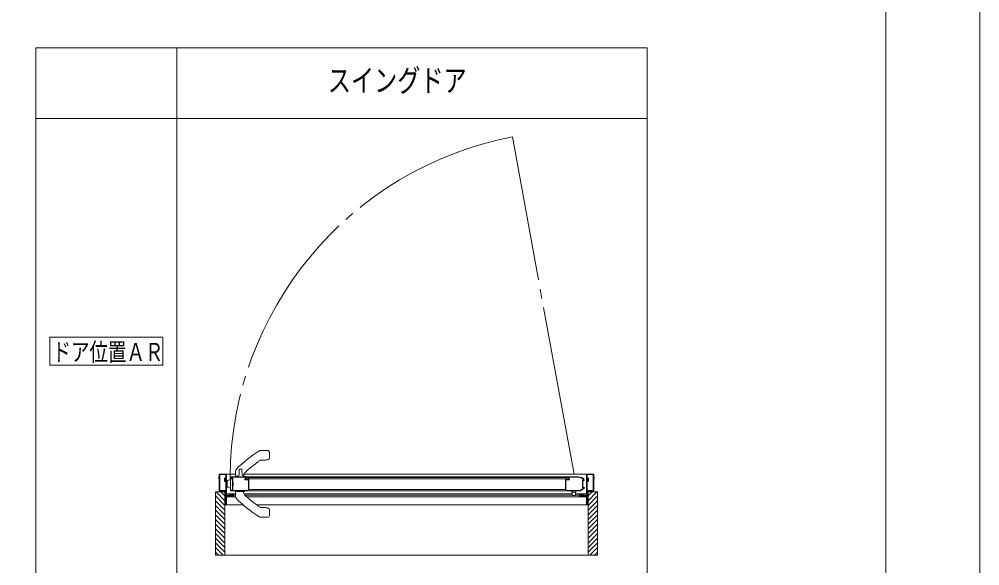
# Model space of a CAD drawing. Units: millimetres on the paper. Extents: x -305 to 305, y -152 to 152.
# Drawn here: x 16.9 to 119, y -30.6 to 27.5 of the extents above; entities that cross this region are included whole.
import ezdxf
from ezdxf.enums import TextEntityAlignment as Align

# ---------------------------------------------------------------- set-up
doc = ezdxf.new("R2010")
doc.units = ezdxf.units.MM
doc.linetypes.add('LONG_CHAIN', pattern=[21, 18, -1, 1, -1])
doc.linetypes.add('LONG_DOUBLE_CHAIN', pattern=[21.8, 18, -1, 0.6, -0.6, 0.6, -1])
for name, color, linetype, lineweight in [('0-1_VIEW0001', 7, 'Continuous', 9), ('0-3_図面枠', 3, 'Continuous', 9), ('0-4_DEFPOINTS', 7, 'Continuous', 9)]:
    doc.layers.add(name, color=color, linetype=linetype, lineweight=lineweight)
doc.styles.add('ＭＳ ゴシック', font='')
doc.styles.get('ＭＳ ゴシック').set_extended_font_data('MS Gothic')

msp = doc.modelspace()

# ---------------------------------------------------------------- linework, layer by layer
at = {"layer": '0-1_VIEW0001'}
for p, q in [((18.617, 24.48), (83.617, 24.48)), ((33.617, 24.48), (33.617, -83.02)), ((83.617, 24.48), (83.617, -83.02)), ((18.617, 16.98), (83.617, 16.98)), ((20.117, -9.27), (20.117, -6.27)), ((20.117, -6.27), (32.117, -6.27)), ((32.117, -9.27), (32.117, -6.27)), ((20.117, -9.27), (32.117, -9.27)), ((42.509, -18.332), (43.259, -18.332)), ((42.574, -19.362), (42.959, -19.362)), ((43.459, -19.107), (43.459, -18.532)), ((38.059, -21.277), (38.059, -21.257)), ((38.069, -21.247), (38.119, -21.247)), ((38.119, -21.287), (38.069, -21.287)), ((38.134, -21.232), (38.134, -20.897)), ((38.134, -22.597), (38.134, -21.302)), ((38.179, -22.587), (38.179, -20.907)), ((38.184, -20.847), (38.859, -20.847)), ((38.194, -20.892), (38.819, -20.892)), ((38.684, -21.622), (38.684, -21.272)), ((38.834, -20.907), (38.834, -22.587)), ((38.884, -20.872), (38.884, -23.167)), ((38.909, -23.182), (38.909, -20.847)), ((38.909, -20.847), (39.859, -20.847)), ((39.309, -21.392), (39.309, -22.512)), ((39.334, -21.307), (39.519, -21.307)), ((39.534, -21.342), (39.359, -21.342)), ((41.269, -21.132), (39.409, -21.132)), ((40.814, -21.177), (39.479, -21.177)), ((39.479, -21.267), (39.532, -21.267)), ((39.534, -21.322), (39.534, -22.567)), ((39.534, -21.342), (39.534, -22.512)), ((39.549, -21.275), (39.572, -21.297)), ((39.579, -21.315), (39.579, -21.706)), ((39.859, -21.117), (39.859, -20.54)), ((40.694, -21.132), (39.874, -21.132)), ((40.039, -21.132), (40.127, -21.132)), ((40.709, -21.117), (40.709, -20.921)), ((40.724, -20.847), (77.159, -20.847)), ((40.839, -21.427), (40.839, -21.412)), ((40.854, -21.397), (40.874, -21.397)), ((41.229, -21.442), (40.854, -21.442)), ((40.889, -21.382), (40.889, -21.252)), ((40.934, -21.347), (40.934, -21.222)), ((75.259, -21.197), (40.959, -21.197)), ((40.959, -21.347), (40.959, -21.197)), ((40.959, -21.197), (41.255, -21.197)), ((75.259, -21.347), (40.959, -21.347)), ((41.209, -21.397), (40.984, -21.397)), ((41.255, -21.357), (41.249, -21.357)), ((41.263, -21.195), (41.277, -21.187)), ((41.277, -21.368), (41.263, -21.359)), ((74.934, -21.147), (41.284, -21.147)), ((41.284, -21.147), (41.284, -22.632)), ((41.284, -21.174), (41.284, -21.147)), ((41.284, -22.507), (41.284, -21.381)), ((74.934, -21.147), (74.934, -21.174)), ((74.934, -21.381), (74.934, -22.507)), ((74.942, -21.187), (74.956, -21.195)), ((74.956, -21.36), (74.942, -21.368)), ((76.309, -21.132), (74.949, -21.132)), ((74.964, -21.197), (75.259, -21.197)), ((74.969, -21.357), (74.964, -21.357)), ((74.989, -21.442), (75.364, -21.442)), ((75.234, -21.397), (75.009, -21.397)), ((75.284, -21.222), (75.284, -21.347)), ((75.329, -21.382), (75.329, -21.252)), ((75.364, -21.397), (75.344, -21.397)), ((75.379, -21.427), (75.379, -21.412)), ((75.404, -21.177), (76.309, -21.177)), ((77.159, -24.097), (77.159, -20.847)), ((77.184, -20.872), (77.184, -23.167)), ((77.884, -20.847), (77.209, -20.847)), ((77.234, -20.907), (77.234, -22.587)), ((77.874, -20.892), (77.249, -20.892)), ((77.384, -21.272), (77.334, -21.272)), ((77.384, -21.272), (77.384, -21.622)), ((77.889, -22.587), (77.889, -20.907)), ((77.934, -21.232), (77.934, -20.897)), ((77.934, -22.597), (77.934, -21.302)), ((77.999, -21.247), (77.949, -21.247)), ((77.949, -21.287), (77.999, -21.287)), ((78.009, -21.277), (78.009, -21.257)), ((38.684, -21.622), (38.734, -21.622)), ((38.959, -22.099), (38.959, -21.666)), ((39.579, -22.058), (39.579, -22.572)), ((39.584, -21.717), (39.595, -21.728)), ((39.595, -22.037), (39.584, -22.048)), ((39.599, -21.738), (39.599, -22.026)), ((41.239, -22.507), (41.239, -21.452)), ((74.979, -22.507), (74.979, -21.452)), ((76.847, -22.341), (76.547, -22.566)), ((76.574, -22.602), (76.874, -22.377)), ((76.749, -21.532), (76.749, -22.232)), ((76.789, -22.232), (76.789, -21.532)), ((76.849, -21.467), (76.814, -21.467)), ((76.814, -22.297), (76.856, -22.297)), ((76.823, -21.509), (76.882, -21.531)), ((76.882, -22.233), (76.823, -22.256)), ((76.887, -21.532), (76.919, -21.532)), ((76.919, -22.232), (76.887, -22.232)), ((76.934, -21.517), (76.934, -21.483)), ((76.934, -22.257), (76.934, -22.247)), ((37.734, -22.722), (38.734, -22.722)), ((37.734, -29.472), (37.734, -22.722)), ((38.734, -24.172), (37.734, -23.172)), ((38.734, -23.672), (37.784, -22.722)), ((38.819, -22.647), (38.184, -22.647)), ((38.819, -22.602), (38.194, -22.602)), ((38.734, -23.172), (38.284, -22.722)), ((38.733, -22.722), (38.733, -29.472)), ((38.834, -24.032), (38.834, -22.662)), ((38.884, -23.247), (38.884, -24.082)), ((38.899, -23.182), (39.219, -23.182)), ((39.584, -23.232), (38.899, -23.232)), ((39.859, -22.957), (38.909, -22.957)), ((39.234, -23.097), (38.909, -23.097)), ((38.909, -24.097), (38.909, -23.232)), ((39.863, -23.274), (38.909, -23.274)), ((39.234, -23.167), (39.234, -23.082)), ((39.579, -23.097), (39.279, -23.097)), ((39.279, -23.097), (39.279, -23.167)), ((39.284, -23.032), (39.339, -23.032)), ((39.339, -23.082), (39.294, -23.082)), ((39.294, -23.182), (39.564, -23.182)), ((39.374, -22.572), (39.344, -22.572)), ((39.354, -23.047), (39.354, -23.067)), ((39.359, -22.562), (39.534, -22.562)), ((39.384, -22.632), (41.159, -22.632)), ((39.519, -22.582), (39.394, -22.582)), ((39.504, -23.067), (39.504, -23.047)), ((39.519, -23.032), (39.584, -23.032)), ((39.564, -23.082), (39.519, -23.082)), ((39.534, -22.562), (39.534, -22.512)), ((39.579, -23.167), (39.579, -23.097)), ((39.594, -22.587), (41.159, -22.587)), ((39.634, -23.082), (39.634, -23.182)), ((39.859, -23.097), (39.634, -23.097)), ((39.859, -22.647), (39.859, -23.225)), ((40.739, -22.632), (40.652, -22.632)), ((40.709, -22.647), (40.709, -22.843)), ((75.634, -22.957), (40.745, -22.957)), ((75.637, -23.097), (40.884, -23.097)), ((77.159, -23.27), (41.07, -23.27)), ((41.284, -22.482), (74.934, -22.482)), ((74.934, -22.632), (41.284, -22.632)), ((76.484, -22.587), (75.059, -22.587)), ((75.059, -22.632), (76.484, -22.632)), ((75.584, -22.707), (75.584, -22.632)), ((75.634, -22.807), (75.634, -22.757)), ((75.634, -22.757), (75.984, -22.757)), ((75.634, -22.807), (75.634, -23.082)), ((75.684, -23.132), (75.934, -23.132)), ((75.984, -22.807), (75.984, -22.757)), ((75.984, -23.082), (75.984, -22.807)), ((77.159, -22.954), (75.984, -22.954)), ((76.434, -23.094), (75.984, -23.094)), ((76.034, -22.707), (76.034, -22.632)), ((76.434, -23.082), (76.434, -23.182)), ((76.549, -23.032), (76.484, -23.032)), ((76.484, -23.232), (77.169, -23.232)), ((76.789, -23.094), (76.489, -23.094)), ((76.489, -23.167), (76.489, -23.097)), ((76.504, -23.082), (76.549, -23.082)), ((76.774, -23.182), (76.504, -23.182)), ((76.564, -23.067), (76.564, -23.047)), ((76.714, -23.047), (76.714, -23.067)), ((76.784, -23.032), (76.729, -23.032)), ((76.729, -23.082), (76.774, -23.082)), ((76.789, -23.097), (76.789, -23.167)), ((76.834, -23.167), (76.834, -23.082)), ((77.159, -23.094), (76.834, -23.094)), ((77.169, -23.182), (76.849, -23.182)), ((77.184, -23.247), (77.184, -24.082)), ((77.234, -24.032), (77.234, -22.662)), ((77.249, -22.602), (77.874, -22.602)), ((77.249, -22.647), (77.884, -22.647)), ((77.334, -22.722), (77.334, -29.472)), ((77.334, -23.672), (78.284, -22.722)), ((77.334, -23.172), (77.784, -22.722)), ((77.334, -22.722), (78.334, -22.722)), ((77.334, -24.172), (78.334, -23.172)), ((78.334, -29.472), (78.334, -22.722)), ((38.734, -24.672), (37.734, -23.672)), ((38.734, -25.172), (37.734, -24.172)), ((38.734, -24.082), (38.734, -24.062)), ((38.734, -24.097), (38.885, -24.097)), ((38.749, -24.047), (38.819, -24.047)), ((38.869, -24.097), (38.749, -24.097)), ((40.644, -24.097), (38.909, -24.097)), ((77.159, -24.097), (42.078, -24.097)), ((42.574, -24.402), (42.959, -24.402)), ((77.199, -24.097), (77.319, -24.097)), ((77.319, -24.047), (77.249, -24.047)), ((77.334, -24.672), (78.334, -23.672)), ((77.334, -24.082), (77.334, -24.062)), ((77.334, -25.172), (78.334, -24.172)), ((38.734, -25.672), (37.734, -24.672)), ((38.734, -26.172), (37.734, -25.172)), ((42.509, -25.432), (43.259, -25.432)), ((43.459, -24.658), (43.459, -25.232)), ((77.334, -25.672), (78.334, -24.672)), ((77.334, -26.172), (78.334, -25.172)), ((38.734, -26.672), (37.734, -25.672)), ((38.734, -27.172), (37.734, -26.172)), ((77.334, -26.672), (78.334, -25.672)), ((77.334, -27.172), (78.334, -26.172)), ((38.734, -27.672), (37.734, -26.672)), ((38.734, -28.172), (37.734, -27.172)), ((77.334, -27.672), (78.334, -26.672)), ((77.334, -28.172), (78.334, -27.172)), ((38.734, -28.667), (37.734, -27.667)), ((38.734, -29.162), (37.734, -28.162)), ((77.334, -28.667), (78.334, -27.667)), ((77.334, -29.162), (78.334, -28.162)), ((38.549, -29.472), (37.734, -28.657)), ((38.054, -29.472), (37.734, -29.152)), ((78.333, -29.472), (37.734, -29.472)), ((77.519, -29.472), (78.334, -28.657)), ((78.014, -29.472), (78.334, -29.152))]:
    msp.add_line(p, q, dxfattribs=at)
at = {"layer": '0-1_VIEW0001', "linetype": 'LONG_CHAIN'}
msp.add_line((75.862, -20.847), (69.286, 15.007), dxfattribs=at)
at = {"layer": '0-1_VIEW0001', "color": 2}
for p, q in [((40.254, -20.37), (40.226, -20.906)), ((40.553, -20.906), (40.525, -20.37)), ((39.889, -21.132), (39.891, -21.098)), ((39.934, -21.051), (40.12, -21.023)), ((40.659, -21.023), (40.845, -21.051)), ((40.888, -21.098), (40.889, -21.132)), ((39.964, -22.652), (40.314, -22.652)), ((39.964, -22.664), (39.964, -22.652)), ((40.014, -22.652), (40.014, -22.632)), ((40.454, -22.642), (40.324, -22.642)), ((40.464, -22.652), (40.814, -22.652)), ((40.764, -22.632), (40.764, -22.652)), ((40.814, -22.652), (40.814, -22.664))]:
    msp.add_line(p, q, dxfattribs=at)
at = {"layer": '0-1_VIEW0001', "color": 2, "linetype": 'LONG_DOUBLE_CHAIN'}
for p, q in [((40.324, -22.694), (40.324, -22.711)), ((40.455, -22.694), (40.455, -22.711))]:
    msp.add_line(p, q, dxfattribs=at)
at = {"layer": '0-1_VIEW0001'}
for points in [[(18.617, 24.48), (18.617, -83.02), (83.617, -83.02)], [(38.059, -21.257), (38.062, -21.25), (38.069, -21.247)], [(38.069, -21.287), (38.062, -21.284), (38.059, -21.277)], [(38.119, -21.247), (38.13, -21.243), (38.134, -21.232)], [(38.134, -21.302), (38.13, -21.292), (38.119, -21.287)], [(38.134, -20.897), (38.149, -20.862), (38.184, -20.847)], [(38.179, -20.907), (38.184, -20.897), (38.194, -20.892)], [(38.684, -21.272), (38.734, -21.272), (38.813, -21.213)], [(38.734, -21.272), (38.734, -21.622), (38.813, -21.682)], [(38.819, -20.892), (38.83, -20.897), (38.834, -20.907)], [(38.859, -20.847), (38.877, -20.855), (38.884, -20.872)], [(39.409, -21.132), (39.321, -21.169), (39.292, -21.209), (39.284, -21.257), (39.299, -21.293), (39.334, -21.307)], [(39.479, -21.177), (39.434, -21.222), (39.479, -21.267)], [(39.519, -21.307), (39.53, -21.312), (39.534, -21.322)], [(39.532, -21.267), (39.541, -21.269), (39.549, -21.275)], [(39.572, -21.297), (39.577, -21.305), (39.579, -21.315)], [(40.889, -21.252), (40.867, -21.199), (40.814, -21.177)], [(40.839, -21.412), (40.844, -21.402), (40.854, -21.397)], [(40.854, -21.442), (40.844, -21.438), (40.839, -21.427)], [(40.874, -21.397), (40.885, -21.393), (40.889, -21.382)], [(40.934, -21.222), (40.942, -21.205), (40.959, -21.197)], [(40.984, -21.397), (40.949, -21.383), (40.934, -21.347)], [(41.249, -21.357), (41.239, -21.362), (41.234, -21.372), (41.227, -21.39), (41.209, -21.397)], [(41.239, -21.452), (41.236, -21.445), (41.229, -21.442)], [(41.255, -21.197), (41.259, -21.197), (41.263, -21.195)], [(41.263, -21.359), (41.259, -21.358), (41.255, -21.357)], [(41.284, -21.147), (41.28, -21.137), (41.269, -21.132)], [(41.277, -21.187), (41.282, -21.181), (41.284, -21.174)], [(41.284, -21.381), (41.282, -21.373), (41.277, -21.368)], [(74.949, -21.132), (74.939, -21.137), (74.934, -21.147)], [(74.934, -21.174), (74.936, -21.181), (74.942, -21.187)], [(74.942, -21.368), (74.936, -21.374), (74.934, -21.381)], [(74.956, -21.195), (74.96, -21.197), (74.964, -21.197)], [(74.964, -21.357), (74.96, -21.358), (74.956, -21.36)], [(75.009, -21.397), (74.992, -21.39), (74.984, -21.372), (74.98, -21.362), (74.969, -21.357)], [(74.979, -21.452), (74.982, -21.445), (74.989, -21.442)], [(75.284, -21.347), (75.27, -21.383), (75.234, -21.397)], [(75.259, -21.197), (75.277, -21.205), (75.284, -21.222)], [(75.329, -21.252), (75.351, -21.199), (75.404, -21.177)], [(75.344, -21.397), (75.334, -21.393), (75.329, -21.382)], [(75.379, -21.412), (75.375, -21.402), (75.364, -21.397)], [(75.364, -21.442), (75.375, -21.438), (75.379, -21.427)], [(76.934, -21.483), (76.932, -21.468), (76.926, -21.455), (76.809, -21.318), (76.657, -21.218), (76.487, -21.156), (76.309, -21.132)], [(76.309, -21.177), (76.464, -21.199), (76.615, -21.247), (76.727, -21.297), (76.82, -21.371), (76.861, -21.443), (76.863, -21.459), (76.849, -21.467)], [(77.209, -20.847), (77.192, -20.855), (77.184, -20.872)], [(77.249, -20.892), (77.239, -20.897), (77.234, -20.907)], [(77.334, -21.622), (77.334, -21.272), (77.256, -21.213)], [(77.889, -20.907), (77.885, -20.897), (77.874, -20.892)], [(77.934, -20.897), (77.92, -20.862), (77.884, -20.847)], [(77.949, -21.247), (77.939, -21.243), (77.934, -21.232)], [(77.934, -21.302), (77.939, -21.292), (77.949, -21.287)], [(78.009, -21.257), (78.006, -21.25), (77.999, -21.247)], [(77.999, -21.287), (78.006, -21.284), (78.009, -21.277)], [(39.579, -21.706), (39.58, -21.712), (39.584, -21.717)], [(39.584, -22.048), (39.58, -22.053), (39.579, -22.058)], [(39.595, -21.728), (39.598, -21.733), (39.599, -21.738)], [(39.599, -22.026), (39.598, -22.032), (39.595, -22.037)], [(76.814, -21.467), (76.768, -21.486), (76.749, -21.532)], [(76.749, -22.232), (76.768, -22.278), (76.814, -22.297)], [(76.789, -21.532), (76.8, -21.512), (76.823, -21.509)], [(76.823, -22.256), (76.8, -22.253), (76.789, -22.232)], [(76.856, -22.297), (76.869, -22.306), (76.868, -22.322), (76.858, -22.332), (76.847, -22.341)], [(76.874, -22.377), (76.919, -22.325), (76.934, -22.257)], [(76.882, -21.531), (76.884, -21.532), (76.887, -21.532)], [(76.887, -22.232), (76.884, -22.233), (76.882, -22.233)], [(76.919, -21.532), (76.93, -21.528), (76.934, -21.517)], [(76.934, -22.247), (76.93, -22.237), (76.919, -22.232)], [(77.384, -21.622), (77.334, -21.622), (77.256, -21.682)], [(38.184, -22.647), (38.149, -22.633), (38.134, -22.597)], [(38.194, -22.602), (38.184, -22.598), (38.179, -22.587)], [(38.834, -22.587), (38.83, -22.598), (38.819, -22.602)], [(38.834, -22.662), (38.83, -22.652), (38.819, -22.647)], [(38.884, -23.167), (38.889, -23.178), (38.899, -23.182)], [(38.899, -23.232), (38.889, -23.237), (38.884, -23.247)], [(39.219, -23.182), (39.23, -23.178), (39.234, -23.167)], [(39.234, -23.082), (39.249, -23.047), (39.284, -23.032)], [(39.294, -23.082), (39.284, -23.087), (39.279, -23.097)], [(39.279, -23.167), (39.284, -23.178), (39.294, -23.182)], [(39.344, -22.572), (39.337, -22.575), (39.334, -22.582), (39.349, -22.618), (39.384, -22.632)], [(39.339, -23.032), (39.35, -23.037), (39.354, -23.047)], [(39.354, -23.067), (39.35, -23.078), (39.339, -23.082)], [(39.394, -22.582), (39.39, -22.581), (39.386, -22.578), (39.381, -22.574), (39.374, -22.572)], [(39.504, -23.047), (39.509, -23.037), (39.519, -23.032)], [(39.519, -23.082), (39.509, -23.078), (39.504, -23.067)], [(39.534, -22.567), (39.53, -22.578), (39.519, -22.582)], [(39.579, -23.097), (39.575, -23.087), (39.564, -23.082)], [(39.564, -23.182), (39.575, -23.178), (39.579, -23.167)], [(39.579, -22.572), (39.584, -22.583), (39.594, -22.587)], [(39.584, -23.032), (39.62, -23.047), (39.634, -23.082)], [(39.634, -23.182), (39.62, -23.218), (39.584, -23.232)], [(41.159, -22.587), (41.216, -22.564), (41.239, -22.507)], [(41.159, -22.632), (41.248, -22.596), (41.284, -22.507)], [(74.934, -22.507), (74.971, -22.596), (75.059, -22.632)], [(75.059, -22.587), (75.003, -22.564), (74.979, -22.507)], [(76.484, -23.032), (76.449, -23.047), (76.434, -23.082)], [(76.434, -23.182), (76.449, -23.218), (76.484, -23.232)], [(76.547, -22.566), (76.518, -22.582), (76.484, -22.587)], [(76.484, -22.632), (76.532, -22.625), (76.574, -22.602)], [(76.489, -23.097), (76.494, -23.087), (76.504, -23.082)], [(76.504, -23.182), (76.494, -23.178), (76.489, -23.167)], [(76.564, -23.047), (76.56, -23.037), (76.549, -23.032)], [(76.549, -23.082), (76.56, -23.078), (76.564, -23.067)], [(76.729, -23.032), (76.719, -23.037), (76.714, -23.047)], [(76.714, -23.067), (76.719, -23.078), (76.729, -23.082)], [(76.774, -23.082), (76.785, -23.087), (76.789, -23.097)], [(76.789, -23.167), (76.785, -23.178), (76.774, -23.182)], [(76.834, -23.082), (76.82, -23.047), (76.784, -23.032)], [(76.849, -23.182), (76.839, -23.178), (76.834, -23.167)], [(77.184, -23.167), (77.18, -23.178), (77.169, -23.182)], [(77.169, -23.232), (77.18, -23.237), (77.184, -23.247)], [(77.234, -22.587), (77.239, -22.598), (77.249, -22.602)], [(77.234, -22.662), (77.239, -22.652), (77.249, -22.647)], [(77.874, -22.602), (77.885, -22.598), (77.889, -22.587)], [(77.884, -22.647), (77.92, -22.633), (77.934, -22.597)], [(38.734, -24.062), (38.739, -24.052), (38.749, -24.047)], [(38.749, -24.097), (38.739, -24.093), (38.734, -24.082)], [(38.819, -24.047), (38.83, -24.043), (38.834, -24.032)], [(38.884, -24.082), (38.88, -24.093), (38.869, -24.097)], [(77.184, -24.082), (77.189, -24.093), (77.199, -24.097)], [(77.249, -24.047), (77.239, -24.043), (77.234, -24.032)], [(77.334, -24.062), (77.33, -24.052), (77.319, -24.047)], [(77.319, -24.097), (77.33, -24.093), (77.334, -24.082)]]:
    msp.add_lwpolyline(points, dxfattribs=at)
at = {"layer": '0-1_VIEW0001', "linetype": 'LONG_CHAIN'}
msp.add_arc((76.309, -21.347), 37.027, 100.93399, 179.70079, dxfattribs=at)
at = {"layer": '0-1_VIEW0001'}
for centre, radius, start, end in [((49.268, -29.461), 13.05, 121.75395, 135.59682), ((42.509, -18.532), 0.2, 90, 122.96487), ((43.259, -18.532), 0.2, 0, 90), ((49.268, -29.461), 12.15, 124.07005, 134.38695), ((42.574, -19.562), 0.2, 90, 124.07005), ((42.959, -18.322), 1.04, 270, 290.92483), ((43.259, -19.107), 0.2, 290.92483, 0), ((40.159, -20.54), 0.3, 135.59682, 180), ((38.822, -21.225), 0.015, 19.47122, 127.16085), ((39.334, -21.882), 0.45, 93.18474, 141.78679), ((39.359, -21.392), 0.05, 90, 180), ((39.874, -21.117), 0.015, 180, 270), ((40.694, -21.117), 0.015, 270, 0), ((40.909, -20.921), 0.2, 134.38695, 180), ((77.247, -21.225), 0.015, 52.83915, 160.52878), ((38.187, -21.627), 0.0077, 180, 297.28096), ((38.822, -21.67), 0.015, 232.83915, 340.52878), ((39.059, -21.666), 0.1, 141.78679, 180), ((39.059, -22.099), 0.1, 180, 218.21321), ((39.334, -21.882), 0.45, 218.21321, 266.81526), ((77.247, -21.67), 0.015, 199.47122, 307.16085), ((39.359, -22.512), 0.05, 180, 270), ((39.874, -22.647), 0.015, 90, 180), ((40.159, -23.225), 0.3, 180, 224.40318), ((49.268, -14.303), 13.05, 224.40318, 238.24605), ((40.694, -22.647), 0.015, 0, 90), ((40.909, -22.843), 0.2, 180, 225.61305), ((49.268, -14.303), 12.15, 225.61305, 235.92995), ((75.634, -22.707), 0.05, 180, 270), ((75.684, -23.082), 0.05, 180, 270), ((75.934, -23.082), 0.05, 270, 0), ((75.984, -22.707), 0.05, 270, 0), ((42.574, -24.202), 0.2, 235.92995, 270), ((42.959, -25.442), 1.04, 69.07517, 90), ((43.259, -24.658), 0.2, 0, 69.07517), ((42.509, -25.232), 0.2, 237.03513, 270), ((43.259, -25.232), 0.2, 270, 0)]:
    msp.add_arc(centre, radius, start, end, dxfattribs=at)
at = {"layer": '0-1_VIEW0001', "color": 2}
for centre, radius, start, end in [((40.304, -20.372), 0.05, 97.08944, 177.00002), ((40.389, -21.067), 0.75, 89.9996, 97.00692), ((40.389, -21.067), 0.75, 82.99331, 89.9996), ((40.475, -20.372), 0.05, 2.99998, 82.90954), ((39.941, -21.101), 0.05, 98.59735, 177), ((40.101, -20.899), 0.125, 278.56086, 357), ((40.677, -20.899), 0.125, 183, 261.44823), ((40.838, -21.101), 0.05, 3, 81.40265), ((39.979, -22.664), 0.015, 180, 260.87393), ((40.389, -20.112), 2.6, 260.87393, 268.55914), ((40.324, -22.652), 0.01, 90, 180), ((40.389, -19.607), 3.088, 268.7869, 271.2131), ((40.324, -22.696), 0.015, 268.55914, 0), ((40.454, -22.696), 0.015, 180, 271.44086), ((40.454, -22.652), 0.01, 0, 90), ((40.389, -20.112), 2.6, 271.44086, 279.12607), ((40.799, -22.664), 0.015, 279.12607, 0)]:
    msp.add_arc(centre, radius, start, end, dxfattribs=at)
at = {"layer": '0-3_図面枠'}
msp.add_lwpolyline([(-291.017, -138.498), (108.983, -138.498), (108.983, 138.502), (-291.017, 138.502)], close=True, dxfattribs=at)
at = {"layer": '0-4_DEFPOINTS'}
msp.add_line((118.983, -148.498), (118.983, 148.502), dxfattribs=at)

# ---------------------------------------------------------------- texts
at = {"layer": '0-1_VIEW0001', "style": 'ＭＳ ゴシック', "width": 0.75}
for s, height, p in [('スイングドア', 2.405, (49.67, 19.086)), ('ドア位置ＡＲ', 1.921, (20.402, -9.39))]:
    msp.add_text(s, height=height, dxfattribs=at).set_placement(p, align=Align.BOTTOM_LEFT)

doc.saveas('drawing.dxf')
